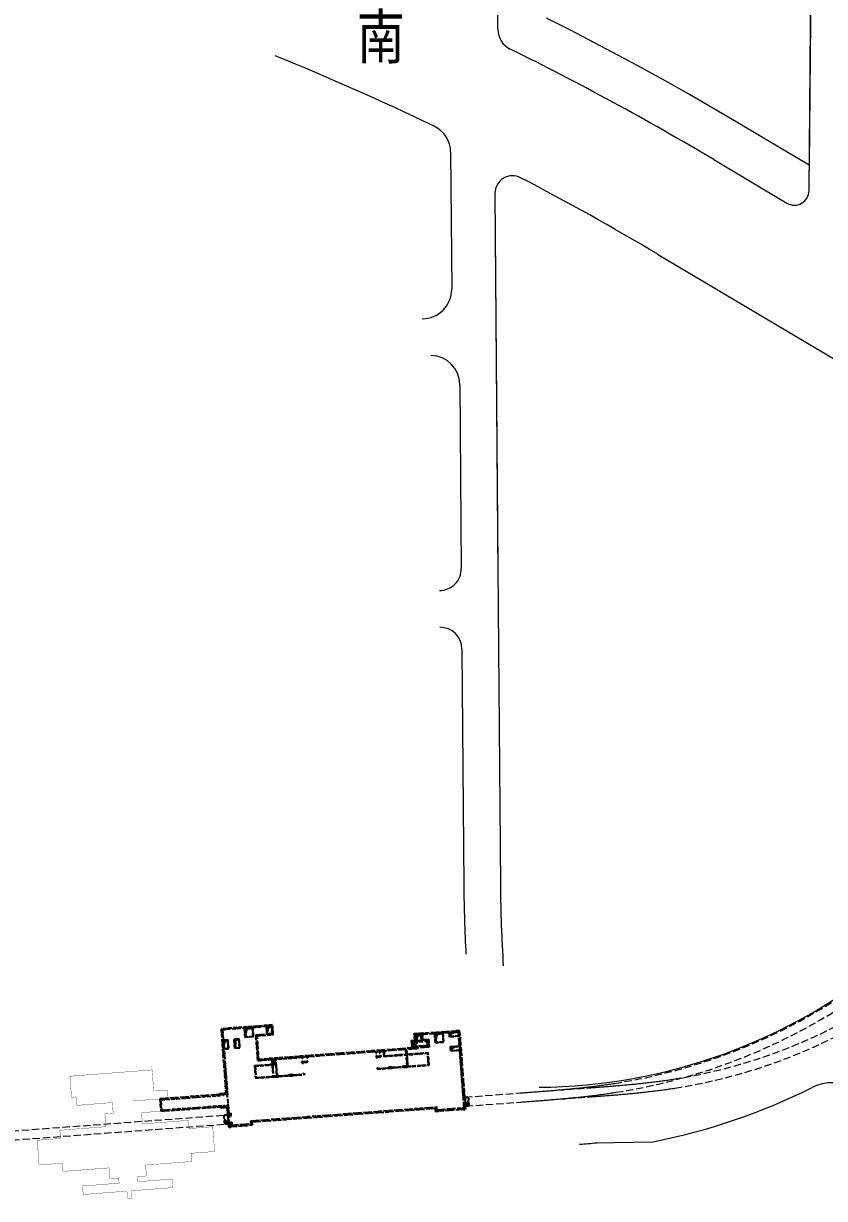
# Model space of a CAD drawing. Extents: x 0 to 531375, y 0 to 4335249.
# Drawn here: x 497224 to 497770, y 4325456 to 4326258 of the extents above; entities that cross this region are included whole.
import ezdxf

# ---------------------------------------------------------------- set-up
doc = ezdxf.new("R2010")
doc.units = 0
doc.linetypes.add('DASH', pattern=[0.35, 0.25, -0.1])
doc.layers.get('0').update_dxf_attribs({"lineweight": 15})
for name, color, linetype, lineweight in [('DL', 7, 'Continuous', 15), ('KUAISULUBX', 7, 'Continuous', 15), ('ZHUCIBX', 7, 'Continuous', 15), ('地铁', 4, 'Continuous', 15), ('路名', 7, 'Continuous', 15)]:
    doc.layers.add(name, color=color, linetype=linetype, lineweight=lineweight)
doc.styles.get("Standard").update_dxf_attribs({"font": '', "width": 0.7})
doc.styles.get('Standard').set_extended_font_data('仿宋_GB2312')

# ---------------------------------------------------------------- blocks, each defined once
blk = doc.blocks.new('总图提取 2015 11 6')
at = {"layer": '地铁', "linetype": 'DASH', "lineweight": -3, "ltscale": 10}
for p, q in [((106434.74, 293158.93), (106399.54, 293156.3)), ((106434, 293158.08), (106400.6, 293155.58)), ((106415.53, 293157), (106421.12, 293157.41)), ((106416.02, 293150.42), (106415.53, 293157)), ((106421.12, 293157.41), (106421.61, 293150.83)), ((106430.49, 293158.12), (106434.28, 293158.4)), ((106430.91, 293152.53), (106430.49, 293158.12)), ((106434.38, 293153.09), (106434, 293158.08)), ((106434.28, 293158.4), (106434.7, 293152.81)), ((106435.23, 293152.35), (106434.74, 293158.93)), ((106399.54, 293156.3), (106402.8, 293112.63)), ((106400.6, 293155.58), (106403.91, 293111.25)), ((106400.8, 293148.88), (106404.09, 293149.12)), ((106401.29, 293142.29), (106400.8, 293148.88)), ((106404.09, 293149.12), (106404.58, 293142.54)), ((106408.47, 293149.45), (106411.77, 293149.7)), ((106408.97, 293142.87), (106408.47, 293149.45)), ((106411.77, 293149.7), (106412.26, 293143.11)), ((106421.61, 293150.83), (106416.02, 293150.42)), ((106423.31, 293152.26), (106434.38, 293153.09)), ((106424.63, 293134.61), (106423.31, 293152.26)), ((106424.16, 293151.53), (106435.23, 293152.35)), ((106425.36, 293135.47), (106424.16, 293151.53)), ((106434.7, 293152.81), (106430.91, 293152.53)), ((106531.44, 293153.13), (106536.83, 293153.53)), ((106531.79, 293148.54), (106531.44, 293153.13)), ((106532.41, 293152.29), (106531.44, 293153.13)), ((106562.59, 293155.05), (106531.87, 293152.76)), ((106531.87, 293152.76), (106532.56, 293143.48)), ((106532.41, 293152.29), (106536, 293152.56)), ((106532.75, 293147.71), (106532.41, 293152.29)), ((106561.65, 293154.18), (106532.73, 293152.02)), ((106532.73, 293152.02), (106533.42, 293142.74)), ((106536, 293152.56), (106536.83, 293153.53)), ((106536, 293152.56), (106536.34, 293147.98)), ((106536.83, 293153.53), (106537.17, 293148.94)), ((106537.17, 293148.94), (106541.2, 293149.24)), ((106540.37, 293148.28), (106541.2, 293149.24)), ((106541.2, 293149.24), (106541.61, 293143.76)), ((106545.37, 293153.26), (106550.96, 293153.68)), ((106545.86, 293146.68), (106545.37, 293153.26)), ((106550.96, 293153.68), (106551.45, 293147.1)), ((106555.34, 293154.01), (106561.92, 293154.5)), ((106555.59, 293150.72), (106555.34, 293154.01)), ((106562.17, 293151.21), (106555.59, 293150.72)), ((106565, 293109.3), (106561.65, 293154.18)), ((106561.92, 293154.5), (106562.17, 293151.21)), ((106565.95, 293109.99), (106562.59, 293155.05)), ((106404.58, 293142.54), (106401.29, 293142.29)), ((106412.26, 293143.11), (106408.97, 293142.87)), ((106532.56, 293143.48), (106425.36, 293135.47)), ((106507.74, 293140.82), (106505.65, 293140.67)), ((106507.74, 293140.82), (106507.82, 293139.83)), ((106533.42, 293142.74), (106508.14, 293140.85)), ((106508.14, 293140.85), (106508.22, 293139.86)), ((106510.24, 293141.01), (106510.5, 293137.42)), ((106510.68, 293141.85), (106510.97, 293137.96)), ((106525.99, 293139.08), (106525.76, 293142.17)), ((106526.16, 293142.2), (106526.39, 293139.11)), ((106529.28, 293148.35), (106531.79, 293148.54)), ((106529.28, 293148.35), (106529.69, 293142.87)), ((106531.39, 293148.21), (106529.6, 293148.07)), ((106529.6, 293148.07), (106529.96, 293143.19)), ((106541.61, 293143.76), (106529.69, 293142.87)), ((106531.41, 293147.91), (106529.92, 293147.8)), ((106529.92, 293147.8), (106530.24, 293143.51)), ((106531.75, 293143.32), (106529.96, 293143.19)), ((106531.73, 293143.62), (106530.24, 293143.51)), ((106531.45, 293147.31), (106531.36, 293148.51)), ((106531.43, 293147.61), (106540.37, 293148.28)), ((106531.45, 293147.31), (106540.09, 293147.96)), ((106531.45, 293147.31), (106531.69, 293144.22)), ((106531.69, 293144.22), (106531.45, 293147.31)), ((106531.51, 293147.31), (106531.74, 293144.22)), ((106531.57, 293147.32), (106531.8, 293144.23)), ((106540.32, 293144.86), (106531.69, 293144.22)), ((106531.69, 293144.22), (106531.77, 293143.02)), ((106540.64, 293144.59), (106531.71, 293143.92)), ((106536.34, 293147.98), (106532.75, 293147.71)), ((106540.09, 293147.96), (106540.32, 293144.86)), ((106540.37, 293148.28), (106540.64, 293144.59)), ((106540.64, 293144.59), (106541.61, 293143.76)), ((106551.45, 293147.1), (106545.86, 293146.68)), ((106556.07, 293144.34), (106562.65, 293144.83)), ((106556.31, 293141.05), (106556.07, 293144.34)), ((106562.89, 293141.54), (106556.31, 293141.05)), ((106565.66, 293100.51), (106562.26, 293145.94)), ((106562.65, 293144.83), (106562.89, 293141.54)), ((106405.61, 293088.55), (106402.21, 293133.96)), ((106424.63, 293134.61), (106454.84, 293136.87)), ((106454.84, 293136.87), (106424.63, 293134.61)), ((106434.01, 293136.12), (106434.3, 293132.23)), ((106434.6, 293134.96), (106436.6, 293135.11)), ((106434.6, 293134.96), (106434.78, 293132.56)), ((106434.78, 293132.56), (106436.77, 293132.71)), ((106434.94, 293134.38), (106434.8, 293134.37)), ((106434.8, 293134.37), (106434.88, 293133.17)), ((106434.88, 293133.17), (106435.03, 293133.18)), ((106435.03, 293133.18), (106434.94, 293134.38)), ((106436.37, 293134.74), (106435.08, 293134.64)), ((106435.08, 293134.64), (106435.2, 293132.95)), ((106436.5, 293133.04), (106435.08, 293134.64)), ((106435.2, 293132.95), (106436.37, 293134.74)), ((106435.2, 293132.95), (106436.5, 293133.04)), ((106436.5, 293133.04), (106436.37, 293134.74)), ((106436.54, 293134.5), (106436.6, 293134.51)), ((106436.58, 293133.91), (106436.54, 293134.5)), ((106436.58, 293133.91), (106436.65, 293133.92)), ((106436.58, 293133.89), (106436.58, 293133.91)), ((106436.58, 293133.89), (106436.65, 293133.9)), ((106436.62, 293133.3), (106436.58, 293133.89)), ((106436.6, 293135.11), (106436.64, 293134.51)), ((106436.65, 293133.92), (106436.6, 293134.51)), ((106436.62, 293133.3), (106436.69, 293133.31)), ((106436.64, 293134.51), (106436.94, 293134.53)), ((106436.73, 293133.31), (106436.64, 293134.51)), ((106436.69, 293133.31), (106436.65, 293133.9)), ((106436.73, 293133.31), (106437.03, 293133.33)), ((106436.73, 293133.31), (106436.77, 293132.71)), ((106436.86, 293135.53), (106436.94, 293134.53)), ((106437.03, 293133.33), (106437.68, 293124.56)), ((106455.07, 293133.78), (106454.57, 293133.74)), ((106454.57, 293133.74), (106454.61, 293133.24)), ((106454.61, 293133.24), (106455.01, 293133.27)), ((106454.89, 293136.17), (106454.84, 293136.87)), ((106455.29, 293136.2), (106454.89, 293136.17)), ((106455.04, 293132.92), (106455.01, 293133.27)), ((106455.04, 293134.18), (106455.44, 293134.21)), ((106455.04, 293134.18), (106455.07, 293133.78)), ((106455.04, 293132.92), (106455.83, 293132.98)), ((106458.03, 293137.11), (106455.24, 293136.9)), ((106458.03, 293137.11), (106455.24, 293136.9)), ((106455.24, 293136.9), (106455.29, 293136.2)), ((106455.47, 293133.81), (106455.44, 293134.21)), ((106458.26, 293134.02), (106455.47, 293133.81)), ((106455.81, 293133.33), (106458.7, 293133.55)), ((106455.83, 293132.98), (106455.81, 293133.33)), ((106458.08, 293136.41), (106458.03, 293137.11)), ((106458.48, 293136.44), (106458.08, 293136.41)), ((106458.63, 293134.45), (106458.23, 293134.42)), ((106458.23, 293134.42), (106458.26, 293134.02)), ((106505.25, 293140.64), (106458.43, 293137.14)), ((106458.43, 293137.14), (106458.48, 293136.44)), ((106458.7, 293133.55), (106458.63, 293134.45)), ((106505.25, 293140.64), (106505.32, 293139.64)), ((106505.32, 293139.64), (106505.72, 293139.67)), ((106505.44, 293138.15), (106505.84, 293138.18)), ((106505.44, 293138.15), (106505.54, 293136.7)), ((106505.54, 293136.7), (106506.34, 293136.76)), ((106505.65, 293140.67), (106505.72, 293139.67)), ((106505.84, 293138.18), (106505.88, 293137.58)), ((106505.88, 293137.58), (106507.97, 293137.73)), ((106506.32, 293137.11), (106508.61, 293137.28)), ((106506.32, 293137.11), (106506.34, 293136.76)), ((106507.82, 293139.83), (106508.22, 293139.86)), ((106507.93, 293138.33), (106508.33, 293138.36)), ((106507.93, 293138.33), (106507.97, 293137.73)), ((106508.33, 293138.36), (106508.37, 293137.76)), ((106508.37, 293137.76), (106508.57, 293137.78)), ((106508.57, 293137.78), (106508.61, 293137.28)), ((106510.5, 293137.42), (106540.55, 293139.67)), ((106510.97, 293137.96), (106541.01, 293140.2)), ((106526.61, 293130.8), (106526.02, 293138.58)), ((106526.87, 293130.82), (106526.29, 293138.6)), ((106526.42, 293138.61), (106527.01, 293130.83)), ((106527.17, 293130.84), (106526.59, 293138.62)), ((106541.13, 293131.89), (106540.55, 293139.67)), ((106541.66, 293131.53), (106541.01, 293140.2)), ((106422.34, 293131.33), (106437.1, 293132.44)), ((106422.34, 293131.33), (106422.99, 293122.66)), ((106422.87, 293130.87), (106437.13, 293131.94)), ((106422.87, 293130.87), (106423.45, 293123.09)), ((106434.34, 293131.73), (106434.92, 293123.95)), ((106434.74, 293131.76), (106435.32, 293123.98)), ((106436.83, 293131.92), (106437.39, 293124.54)), ((106439.04, 293124.26), (106445.67, 293124.75)), ((106445.67, 293124.75), (106446.44, 293125.21)), ((106446.44, 293125.21), (106447.93, 293125.32)), ((106447.93, 293125.32), (106448.76, 293124.98)), ((106448.76, 293124.98), (106455.59, 293125.5)), ((106448.79, 293124.59), (106456.42, 293125.16)), ((106455.56, 293125.94), (106456.36, 293126)), ((106455.56, 293125.94), (106455.59, 293125.5)), ((106456.36, 293126), (106456.42, 293125.16)), ((106506.07, 293129.72), (106506.86, 293129.78)), ((106506.07, 293129.72), (106506.13, 293128.87)), ((106506.13, 293128.87), (106513.76, 293129.44)), ((106506.86, 293129.78), (106506.9, 293129.33)), ((106506.9, 293129.33), (106513.73, 293129.84)), ((106513.73, 293129.84), (106514.5, 293130.3)), ((106514.59, 293129.1), (106513.76, 293129.44)), ((106514.5, 293130.3), (106515.99, 293130.41)), ((106516.08, 293129.21), (106514.59, 293129.1)), ((106515.99, 293130.41), (106516.82, 293130.07)), ((106516.08, 293129.21), (106516.85, 293129.67)), ((106516.82, 293130.07), (106523.45, 293130.57)), ((106516.85, 293129.67), (106523.48, 293130.17)), ((106523.45, 293130.57), (106524.22, 293131.03)), ((106524.31, 293129.83), (106523.48, 293130.17)), ((106524.22, 293131.03), (106525.72, 293131.14)), ((106525.8, 293129.94), (106524.31, 293129.83)), ((106525.72, 293131.14), (106526.54, 293130.8)), ((106525.8, 293129.94), (106526.57, 293130.4)), ((106526.54, 293130.8), (106541.13, 293131.89)), ((106526.57, 293130.4), (106541.66, 293131.53)), ((106422.99, 293122.66), (106435.98, 293123.63)), ((106423.45, 293123.09), (106435.95, 293124.03)), ((106435.95, 293124.03), (106436.71, 293124.49)), ((106436.8, 293123.29), (106435.98, 293123.63)), ((106436.71, 293124.49), (106438.21, 293124.6)), ((106438.3, 293123.4), (106436.8, 293123.29)), ((106438.21, 293124.6), (106439.04, 293124.26)), ((106438.3, 293123.4), (106439.07, 293123.86)), ((106439.07, 293123.86), (106445.7, 293124.35)), ((106446.53, 293124.02), (106445.7, 293124.35)), ((106448.02, 293124.13), (106446.53, 293124.02)), ((106448.02, 293124.13), (106448.79, 293124.59)), ((106358.57, 293107.86), (106399.22, 293110.9)), ((106398.42, 293112.3), (106402.8, 293112.63)), ((106399.17, 293111.65), (106400.66, 293111.76)), ((106399.17, 293111.65), (106399.22, 293110.9)), ((106400.66, 293111.76), (106400.72, 293111.02)), ((106400.72, 293111.02), (106401.52, 293111.07)), ((106401.46, 293111.82), (106402.86, 293111.93)), ((106401.46, 293111.82), (106401.52, 293111.07)), ((106402.86, 293111.93), (106402.91, 293111.18)), ((106402.91, 293111.18), (106403.91, 293111.25)), ((106566.25, 293110.01), (106564.96, 293109.91)), ((106565, 293109.3), (106568.18, 293109.54)), ((106565.98, 293109.68), (106567.81, 293109.82)), ((106565.98, 293109.68), (106566, 293109.38)), ((106566, 293109.38), (106566.41, 293103.89)), ((106566.28, 293109.7), (106566.25, 293110.01)), ((106358.44, 293100.13), (106399.1, 293103.17)), ((106359.09, 293100.88), (106399.74, 293103.92)), ((106399.15, 293102.42), (106399.1, 293103.17)), ((106399.15, 293102.42), (106403.54, 293102.75)), ((106399.8, 293103.18), (106399.74, 293103.92)), ((106399.8, 293103.18), (106401.3, 293103.29)), ((106401.24, 293104.03), (106402.04, 293104.09)), ((106401.24, 293104.03), (106401.3, 293103.29)), ((106402.04, 293104.09), (106402.09, 293103.35)), ((106402.09, 293103.35), (106403.49, 293103.45)), ((106403.43, 293104.2), (106404.43, 293104.27)), ((106403.43, 293104.2), (106403.49, 293103.45)), ((106403.54, 293102.75), (106403.91, 293097.88)), ((106404.43, 293104.27), (106404.95, 293097.34)), ((106419.77, 293093.54), (106546.57, 293103.01)), ((106420.83, 293092.81), (106545.63, 293102.14)), ((106545.63, 293102.14), (106545.79, 293100.05)), ((106545.79, 293100.05), (106566.58, 293101.6)), ((106546.57, 293103.01), (106546.71, 293101.12)), ((106546.71, 293101.12), (106565.51, 293102.52)), ((106565.41, 293103.82), (106567.9, 293104.01)), ((106565.51, 293102.52), (106565.41, 293103.82)), ((106566.75, 293103.31), (106565.46, 293103.21)), ((106566.41, 293103.89), (106566.43, 293103.6)), ((106566.43, 293103.6), (106568.26, 293103.73)), ((106566.58, 293101.6), (106566.45, 293103.29)), ((106566.73, 293103.62), (106566.75, 293103.31)), ((106404.95, 293097.34), (106401.77, 293097.11)), ((106403.93, 293097.57), (106402.1, 293097.43)), ((106403.61, 293097.85), (106404.9, 293097.95)), ((106403.63, 293097.54), (106403.61, 293097.85)), ((106403.93, 293097.57), (106403.95, 293097.27)), ((106403.95, 293097.27), (106404.36, 293091.78)), ((106404.86, 293098.59), (106406.35, 293098.7)), ((106404.89, 293098.09), (106404.86, 293098.59)), ((106404.89, 293098.09), (106405.89, 293098.16)), ((106405.99, 293096.77), (106405.89, 293098.16)), ((106405.99, 293096.77), (106406.49, 293096.81)), ((106406.31, 293092.58), (106406.81, 293092.62)), ((106406.49, 293096.81), (106406.35, 293098.7)), ((106406.81, 293092.62), (106406.95, 293090.67)), ((106419.91, 293091.64), (106419.77, 293093.54)), ((106420.99, 293090.72), (106420.83, 293092.81)), ((106404.38, 293091.48), (106402.55, 293091.35)), ((106405.36, 293091.86), (106402.87, 293091.67)), ((106404.08, 293091.46), (106404.11, 293091.15)), ((106404.11, 293091.15), (106405.4, 293091.25)), ((106404.36, 293091.78), (106404.38, 293091.48)), ((106404.41, 293091.18), (106404.53, 293089.49)), ((106404.53, 293089.49), (106420.99, 293090.72)), ((106405.36, 293091.86), (106405.46, 293090.56)), ((106405.46, 293090.56), (106419.91, 293091.64)), ((106406.31, 293092.58), (106406.45, 293090.64))]:
    blk.add_line(p, q, dxfattribs=at)
for points in [[(106415.85, 293156.72), (106420.84, 293157.09), (106421.29, 293151.11), (106416.3, 293150.74)], [(106430.81, 293157.84), (106434, 293158.08), (106434.38, 293153.09), (106431.18, 293152.85)], [(106401.12, 293148.6), (106403.81, 293148.8), (106404.26, 293142.82), (106401.56, 293142.62)], [(106408.8, 293149.17), (106411.49, 293149.37), (106411.94, 293143.39), (106409.24, 293143.19)], [(106532.73, 293152.02), (106535.72, 293152.24), (106536.02, 293148.25), (106533.03, 293148.03)], [(106545.69, 293152.99), (106550.68, 293153.36), (106551.13, 293147.38), (106546.14, 293147)], [(106555.87, 293151.04), (106555.66, 293153.73), (106561.65, 293154.18), (106561.85, 293151.49)], [(106556.59, 293141.37), (106556.39, 293144.06), (106562.37, 293144.51), (106562.57, 293141.81)]]:
    blk.add_lwpolyline(points, close=True, dxfattribs=at)
for points in [[(106420.84, 293157.09), (106416.82, 293155.54), (106416.3, 293150.74)], [(106434, 293158.08), (106431.51, 293156.71), (106431.18, 293152.85)], [(106403.81, 293148.8), (106401.84, 293147.61), (106401.56, 293142.62)], [(106411.49, 293149.37), (106409.52, 293148.18), (106409.24, 293143.19)], [(106535.72, 293152.24), (106533.41, 293151.11), (106533.03, 293148.03)], [(106550.68, 293153.36), (106546.64, 293151.79), (106546.14, 293147)], [(106561.65, 293154.18), (106556.52, 293152.86), (106555.87, 293151.04)], [(106562.37, 293144.51), (106557.26, 293143.09), (106556.59, 293141.37)], [(106398.42, 293112.3), (106398.47, 293111.55), (106357.81, 293108.51), (106358.44, 293100.13)], [(106359.09, 293100.88), (106358.57, 293107.86)]]:
    blk.add_lwpolyline(points, dxfattribs=at)
at = {"layer": '地铁', "lineweight": -3, "const_width": 0.2}
blk.add_lwpolyline([(106360.29, 293100.27), (106345.28, 293099.12), (106345.87, 293091.46), (106377.28, 293093.87), (106377.31, 293093.88), (106377.74, 293088.28), (106393.86, 293089.52), (106395.16, 293072.63), (106379.04, 293071.39), (106379.47, 293065.8), (106348.03, 293063.38), (106348.6, 293055.98), (106342.57, 293055.52), (106342.84, 293052.03), (106366.22, 293053.83), (106366.67, 293048.02), (106343.28, 293046.21), (106338.4, 293045.84), (106338.78, 293040.91), (106335.69, 293040.68), (106335.33, 293045.33), (106335.31, 293045.6), (106305.44, 293043.28), (106305, 293049.09), (106329.92, 293051.03), (106329.97, 293051.04), (106329.71, 293054.53), (106323.67, 293054.06), (106323.1, 293061.46), (106291.66, 293059.04), (106291.23, 293064.63), (106275.31, 293063.41), (106274.01, 293080.3), (106289.93, 293081.52), (106289.5, 293087.11), (106320.94, 293089.54), (106320.26, 293098.43), (106325.92, 293098.87), (106325.37, 293106), (106313.11, 293105.05), (106301.16, 293104.13), (106300.73, 293109.8), (106300.72, 293109.87), (106297.48, 293109.62), (106296.38, 293123.97), (106352.51, 293128.3), (106353.62, 293113.87), (106362.74, 293114.57), (106363.18, 293108.91), (106339.03, 293107.05)], dxfattribs=at)
at = {"layer": '地铁', "linetype": 'DASH', "lineweight": -3, "ltscale": 10}
for centre, start, end in [((106566.9, 293108.22), 308.08595, 60.46256), ((106569.17, 293105.33), 128.08595, 240.46256), ((106567.13, 293105.18), 308.08595, 60.46256), ((106403.23, 293095.99), 128.08595, 240.46256), ((106403.46, 293092.94), 128.08595, 240.46256), ((106401.42, 293092.79), 308.08595, 60.46256)]:
    blk.add_arc(centre, 1.84, start, end, dxfattribs=at)
blk = doc.blocks.new('A$C1FB5052D')
blk.add_blockref('总图提取 2015 11 6', (-107044.53, -294821.73))
blk = doc.blocks.new('天津2000地铁')
at = {"layer": '地铁', "linetype": 'DASH', "ltscale": 20}
for p, q in [((-609.78, -1662.79), (-644.99, -1665.42)), ((-644.99, -1665.42), (-641.72, -1709.1)), ((-610.52, -1663.65), (-643.93, -1666.15)), ((-643.93, -1666.15), (-640.62, -1710.47)), ((-628.99, -1664.73), (-623.41, -1664.31)), ((-628.5, -1671.31), (-628.99, -1664.73)), ((-623.41, -1664.31), (-622.92, -1670.89)), ((-614.04, -1663.61), (-610.25, -1663.33)), ((-613.62, -1669.2), (-614.04, -1663.61)), ((-610.15, -1668.64), (-610.52, -1663.65)), ((-610.25, -1663.33), (-609.83, -1668.91)), ((-609.29, -1669.37), (-609.78, -1662.79)), ((-481.94, -1666.68), (-512.65, -1668.97)), ((-478.57, -1711.74), (-481.94, -1666.68)), ((-643.73, -1672.85), (-640.44, -1672.6)), ((-643.24, -1679.43), (-643.73, -1672.85)), ((-640.44, -1672.6), (-639.95, -1679.19)), ((-636.05, -1672.28), (-632.76, -1672.03)), ((-635.56, -1678.86), (-636.05, -1672.28)), ((-632.76, -1672.03), (-632.27, -1678.61)), ((-622.92, -1670.89), (-628.5, -1671.31)), ((-621.22, -1669.46), (-610.15, -1668.64)), ((-619.9, -1687.11), (-621.22, -1669.46)), ((-620.36, -1670.2), (-609.29, -1669.37)), ((-619.16, -1686.26), (-620.36, -1670.2)), ((-609.83, -1668.91), (-613.62, -1669.2)), ((-515.25, -1673.38), (-512.74, -1673.19)), ((-515.25, -1673.38), (-514.84, -1678.86)), ((-513.14, -1673.52), (-514.93, -1673.65)), ((-514.93, -1673.65), (-514.56, -1678.54)), ((-513.12, -1673.82), (-514.61, -1673.93)), ((-514.61, -1673.93), (-514.29, -1678.22)), ((-513.07, -1674.42), (-513.16, -1673.22)), ((-513.09, -1674.12), (-504.16, -1673.45)), ((-513.08, -1668.6), (-507.7, -1668.2)), ((-512.74, -1673.19), (-513.08, -1668.6)), ((-512.12, -1669.43), (-513.08, -1668.6)), ((-513.07, -1674.42), (-504.43, -1673.77)), ((-513.07, -1674.42), (-512.84, -1677.51)), ((-512.84, -1677.51), (-513.07, -1674.42)), ((-513.01, -1674.41), (-512.78, -1677.5)), ((-512.95, -1674.41), (-512.72, -1677.5)), ((-512.65, -1668.97), (-511.96, -1678.24)), ((-512.12, -1669.43), (-508.53, -1669.16)), ((-511.78, -1674.02), (-512.12, -1669.43)), ((-482.88, -1667.55), (-511.8, -1669.71)), ((-511.8, -1669.71), (-511.1, -1678.98)), ((-508.19, -1673.75), (-511.78, -1674.02)), ((-508.53, -1669.16), (-507.7, -1668.2)), ((-508.53, -1669.16), (-508.19, -1673.75)), ((-507.7, -1668.2), (-507.36, -1672.79)), ((-507.36, -1672.79), (-503.33, -1672.49)), ((-504.43, -1673.77), (-504.2, -1676.86)), ((-504.16, -1673.45), (-503.33, -1672.49)), ((-504.16, -1673.45), (-503.88, -1677.14)), ((-503.33, -1672.49), (-502.92, -1677.97)), ((-499.15, -1668.46), (-493.57, -1668.05)), ((-498.66, -1675.04), (-499.15, -1668.46)), ((-493.08, -1674.63), (-498.66, -1675.04)), ((-493.57, -1668.05), (-493.08, -1674.63)), ((-489.18, -1667.72), (-482.6, -1667.23)), ((-488.94, -1671.01), (-489.18, -1667.72)), ((-482.35, -1670.52), (-488.94, -1671.01)), ((-479.52, -1712.42), (-482.88, -1667.55)), ((-482.6, -1667.23), (-482.35, -1670.52)), ((-639.95, -1679.19), (-643.24, -1679.43)), ((-632.27, -1678.61), (-635.56, -1678.86)), ((-511.96, -1678.24), (-619.16, -1686.26)), ((-539.28, -1681.09), (-586.09, -1684.59)), ((-539.28, -1681.09), (-539.2, -1682.09)), ((-539.2, -1682.09), (-538.8, -1682.06)), ((-536.78, -1680.9), (-538.88, -1681.06)), ((-538.88, -1681.06), (-538.8, -1682.06)), ((-536.78, -1680.9), (-536.71, -1681.9)), ((-536.71, -1681.9), (-536.31, -1681.87)), ((-511.1, -1678.98), (-536.38, -1680.87)), ((-536.38, -1680.87), (-536.31, -1681.87)), ((-534.29, -1680.72), (-534.02, -1684.31)), ((-534.02, -1684.31), (-503.98, -1682.06)), ((-533.85, -1679.88), (-533.56, -1683.77)), ((-533.56, -1683.77), (-503.52, -1681.52)), ((-518.54, -1682.65), (-518.77, -1679.56)), ((-517.92, -1690.92), (-518.5, -1683.15)), ((-518.37, -1679.53), (-518.14, -1682.62)), ((-517.66, -1690.9), (-518.24, -1683.13)), ((-518.1, -1683.12), (-517.52, -1690.89)), ((-517.36, -1690.88), (-517.94, -1683.1)), ((-502.92, -1677.97), (-514.84, -1678.86)), ((-512.77, -1678.41), (-514.56, -1678.54)), ((-512.8, -1678.11), (-514.29, -1678.22)), ((-504.2, -1676.86), (-512.84, -1677.51)), ((-512.84, -1677.51), (-512.75, -1678.71)), ((-503.88, -1677.14), (-512.82, -1677.81)), ((-503.4, -1689.84), (-503.98, -1682.06)), ((-503.88, -1677.14), (-502.92, -1677.97)), ((-502.87, -1690.2), (-503.52, -1681.52)), ((-488.46, -1677.39), (-481.88, -1676.9)), ((-488.21, -1680.68), (-488.46, -1677.39)), ((-481.63, -1680.19), (-488.21, -1680.68)), ((-478.87, -1721.21), (-482.26, -1675.78)), ((-481.88, -1676.9), (-481.63, -1680.19)), ((-638.92, -1733.18), (-642.31, -1687.77)), ((-622.19, -1690.39), (-607.43, -1689.29)), ((-622.19, -1690.39), (-621.54, -1699.07)), ((-621.65, -1690.86), (-607.39, -1689.79)), ((-621.65, -1690.86), (-621.07, -1698.63)), ((-619.9, -1687.11), (-589.68, -1684.86)), ((-589.68, -1684.86), (-619.9, -1687.11)), ((-610.51, -1685.61), (-610.22, -1689.5)), ((-610.18, -1690), (-609.6, -1697.78)), ((-609.92, -1686.77), (-607.93, -1686.62)), ((-609.92, -1686.77), (-609.75, -1689.16)), ((-609.79, -1689.97), (-609.2, -1697.75)), ((-609.75, -1689.16), (-607.75, -1689.01)), ((-609.58, -1687.35), (-609.73, -1687.36)), ((-609.73, -1687.36), (-609.64, -1688.55)), ((-609.64, -1688.55), (-609.49, -1688.54)), ((-609.49, -1688.54), (-609.58, -1687.35)), ((-608.15, -1686.99), (-609.45, -1687.09)), ((-609.45, -1687.09), (-609.32, -1688.78)), ((-608.03, -1688.68), (-609.45, -1687.09)), ((-609.32, -1688.78), (-608.15, -1686.99)), ((-609.32, -1688.78), (-608.03, -1688.68)), ((-608.03, -1688.68), (-608.15, -1686.99)), ((-607.99, -1687.23), (-607.92, -1687.22)), ((-607.95, -1687.82), (-607.99, -1687.23)), ((-607.95, -1687.82), (-607.88, -1687.81)), ((-607.94, -1687.84), (-607.95, -1687.82)), ((-607.94, -1687.84), (-607.88, -1687.83)), ((-607.9, -1688.42), (-607.94, -1687.84)), ((-607.93, -1686.62), (-607.89, -1687.22)), ((-607.88, -1687.81), (-607.92, -1687.22)), ((-607.9, -1688.42), (-607.83, -1688.42)), ((-607.89, -1687.22), (-607.59, -1687.2)), ((-607.8, -1688.42), (-607.89, -1687.22)), ((-607.83, -1688.42), (-607.88, -1687.83)), ((-607.8, -1688.42), (-607.5, -1688.39)), ((-607.8, -1688.42), (-607.75, -1689.01)), ((-607.69, -1689.81), (-607.14, -1697.19)), ((-607.66, -1686.2), (-607.59, -1687.2)), ((-607.5, -1688.39), (-606.84, -1697.17)), ((-589.45, -1687.95), (-589.95, -1687.98)), ((-589.95, -1687.98), (-589.91, -1688.48)), ((-589.91, -1688.48), (-589.52, -1688.45)), ((-589.63, -1685.55), (-589.68, -1684.86)), ((-589.23, -1685.52), (-589.63, -1685.55)), ((-589.49, -1688.8), (-589.52, -1688.45)), ((-589.49, -1688.8), (-588.69, -1688.74)), ((-589.48, -1687.55), (-589.08, -1687.52)), ((-589.48, -1687.55), (-589.45, -1687.95)), ((-586.49, -1684.62), (-589.29, -1684.83)), ((-586.49, -1684.62), (-589.29, -1684.83)), ((-589.29, -1684.83), (-589.23, -1685.52)), ((-589.05, -1687.92), (-589.08, -1687.52)), ((-586.26, -1687.71), (-589.05, -1687.92)), ((-588.72, -1688.39), (-585.83, -1688.18)), ((-588.69, -1688.74), (-588.72, -1688.39)), ((-586.44, -1685.32), (-586.49, -1684.62)), ((-586.04, -1685.29), (-586.44, -1685.32)), ((-585.89, -1687.28), (-586.29, -1687.31)), ((-586.29, -1687.31), (-586.26, -1687.71)), ((-586.09, -1684.59), (-586.04, -1685.29)), ((-585.83, -1688.18), (-585.89, -1687.28)), ((-539.09, -1683.58), (-538.69, -1683.55)), ((-539.09, -1683.58), (-538.98, -1685.03)), ((-538.98, -1685.03), (-538.18, -1684.97)), ((-538.69, -1683.55), (-538.65, -1684.15)), ((-538.65, -1684.15), (-536.55, -1683.99)), ((-538.21, -1684.62), (-535.92, -1684.45)), ((-538.21, -1684.62), (-538.18, -1684.97)), ((-536.6, -1683.4), (-536.2, -1683.37)), ((-536.6, -1683.4), (-536.55, -1683.99)), ((-536.2, -1683.37), (-536.15, -1683.96)), ((-536.15, -1683.96), (-535.95, -1683.95)), ((-535.95, -1683.95), (-535.92, -1684.45)), ((-527.71, -1691.66), (-521.07, -1691.16)), ((-521.07, -1691.16), (-520.31, -1690.7)), ((-520.31, -1690.7), (-518.81, -1690.59)), ((-518.81, -1690.59), (-517.98, -1690.93)), ((-517.98, -1690.93), (-503.4, -1689.84)), ((-517.95, -1691.33), (-502.87, -1690.2)), ((-621.54, -1699.07), (-608.55, -1698.1)), ((-621.07, -1698.63), (-608.58, -1697.7)), ((-608.58, -1697.7), (-607.81, -1697.24)), ((-607.72, -1698.44), (-608.55, -1698.1)), ((-607.81, -1697.24), (-606.32, -1697.13)), ((-606.23, -1698.33), (-607.72, -1698.44)), ((-606.32, -1697.13), (-605.49, -1697.47)), ((-606.23, -1698.33), (-605.46, -1697.87)), ((-605.49, -1697.47), (-598.86, -1696.97)), ((-605.46, -1697.87), (-598.83, -1697.37)), ((-598.86, -1696.97), (-598.09, -1696.51)), ((-598, -1697.71), (-598.83, -1697.37)), ((-598.09, -1696.51), (-596.59, -1696.4)), ((-596.5, -1697.6), (-598, -1697.71)), ((-596.59, -1696.4), (-595.77, -1696.74)), ((-596.5, -1697.6), (-595.74, -1697.14)), ((-595.77, -1696.74), (-588.93, -1696.23)), ((-595.74, -1697.14), (-588.11, -1696.57)), ((-588.97, -1695.78), (-588.17, -1695.72)), ((-588.97, -1695.78), (-588.93, -1696.23)), ((-588.17, -1695.72), (-588.11, -1696.57)), ((-538.46, -1692.01), (-537.66, -1691.95)), ((-538.46, -1692.01), (-538.4, -1692.86)), ((-538.4, -1692.86), (-530.77, -1692.29)), ((-537.66, -1691.95), (-537.63, -1692.4)), ((-537.63, -1692.4), (-530.8, -1691.89)), ((-530.8, -1691.89), (-530.03, -1691.43)), ((-529.94, -1692.62), (-530.77, -1692.29)), ((-530.03, -1691.43), (-528.53, -1691.32)), ((-528.44, -1692.51), (-529.94, -1692.62)), ((-528.53, -1691.32), (-527.71, -1691.66)), ((-528.44, -1692.51), (-527.68, -1692.05)), ((-527.68, -1692.05), (-521.04, -1691.56)), ((-520.22, -1691.9), (-521.04, -1691.56)), ((-518.72, -1691.79), (-520.22, -1691.9)), ((-518.72, -1691.79), (-517.95, -1691.33)), ((-478.55, -1712), (-395.49, -1705.79)), ((-416.87, -1707.3), (-415.88, -1707.21)), ((-415.88, -1707.21), (-414.88, -1707.13)), ((-414.88, -1707.13), (-413.89, -1707.04)), ((-413.89, -1707.04), (-412.9, -1706.95)), ((-412.9, -1706.95), (-411.91, -1706.86)), ((-411.91, -1706.86), (-410.91, -1706.77)), ((-410.91, -1706.77), (-409.92, -1706.68)), ((-409.92, -1706.68), (-408.93, -1706.59)), ((-408.93, -1706.59), (-407.94, -1706.49)), ((-407.94, -1706.49), (-406.95, -1706.4)), ((-406.95, -1706.4), (-405.96, -1706.3)), ((-405.96, -1706.3), (-404.96, -1706.2)), ((-404.96, -1706.2), (-403.97, -1706.1)), ((-403.97, -1706.1), (-402.98, -1706)), ((-402.98, -1706), (-401.99, -1705.9)), ((-401.99, -1705.9), (-401, -1705.79)), ((-401, -1705.79), (-400.01, -1705.69)), ((-400.01, -1705.69), (-399.02, -1705.58)), ((-399.02, -1705.58), (-398.04, -1705.47)), ((-398.04, -1705.47), (-397.05, -1705.36)), ((-397.05, -1705.36), (-396.06, -1705.25)), ((-396.06, -1705.25), (-395.07, -1705.14)), ((-395.49, -1705.79), (-394.49, -1705.72)), ((-395.07, -1705.14), (-394.08, -1705.02)), ((-394.49, -1705.72), (-393.49, -1705.64)), ((-394.08, -1705.02), (-393.1, -1704.9)), ((-393.49, -1705.64), (-392.49, -1705.57)), ((-393.1, -1704.9), (-392.11, -1704.79)), ((-392.49, -1705.57), (-391.5, -1705.49)), ((-392.11, -1704.79), (-391.12, -1704.66)), ((-391.5, -1705.49), (-390.5, -1705.42)), ((-391.12, -1704.66), (-390.14, -1704.54)), ((-390.5, -1705.42), (-389.5, -1705.34)), ((-390.14, -1704.54), (-389.15, -1704.42)), ((-389.5, -1705.34), (-388.51, -1705.27)), ((-389.15, -1704.42), (-388.16, -1704.29)), ((-388.51, -1705.27), (-387.51, -1705.19)), ((-388.16, -1704.29), (-387.18, -1704.16)), ((-387.51, -1705.19), (-386.52, -1705.11)), ((-387.18, -1704.16), (-386.19, -1704.03)), ((-386.52, -1705.11), (-385.52, -1705.04)), ((-386.19, -1704.03), (-385.21, -1703.9)), ((-385.52, -1705.04), (-384.52, -1704.96)), ((-385.21, -1703.9), (-384.22, -1703.76)), ((-384.52, -1704.96), (-383.53, -1704.88)), ((-384.22, -1703.76), (-383.24, -1703.63)), ((-383.53, -1704.88), (-382.53, -1704.81)), ((-383.24, -1703.63), (-382.26, -1703.49)), ((-382.53, -1704.81), (-381.54, -1704.73)), ((-382.26, -1703.49), (-381.27, -1703.35)), ((-381.54, -1704.73), (-380.54, -1704.65)), ((-381.27, -1703.35), (-380.29, -1703.2)), ((-380.54, -1704.65), (-379.55, -1704.57)), ((-380.29, -1703.2), (-379.31, -1703.06)), ((-379.55, -1704.57), (-378.55, -1704.49)), ((-379.31, -1703.06), (-378.33, -1702.91)), ((-378.55, -1704.49), (-377.56, -1704.41)), ((-378.33, -1702.91), (-377.35, -1702.76)), ((-377.56, -1704.41), (-376.57, -1704.32)), ((-377.35, -1702.76), (-376.37, -1702.61)), ((-376.57, -1704.32), (-375.57, -1704.24)), ((-375.57, -1704.24), (-374.58, -1704.16)), ((-374.58, -1704.16), (-373.59, -1704.07)), ((-373.59, -1704.07), (-372.59, -1703.99)), ((-372.59, -1703.99), (-371.6, -1703.9)), ((-371.6, -1703.9), (-370.61, -1703.81)), ((-370.61, -1703.81), (-369.62, -1703.73)), ((-369.62, -1703.73), (-368.62, -1703.64)), ((-368.62, -1703.64), (-367.63, -1703.54)), ((-367.63, -1703.54), (-366.64, -1703.45)), ((-366.64, -1703.45), (-365.65, -1703.36)), ((-365.65, -1703.36), (-364.66, -1703.26)), ((-364.66, -1703.26), (-363.67, -1703.17)), ((-363.67, -1703.17), (-362.68, -1703.07)), ((-362.68, -1703.07), (-361.68, -1702.97)), ((-361.68, -1702.97), (-360.69, -1702.87)), ((-360.69, -1702.87), (-359.71, -1702.77)), ((-359.71, -1702.77), (-358.72, -1702.66)), ((-358.72, -1702.66), (-357.73, -1702.56)), ((-357.73, -1702.56), (-356.74, -1702.45)), ((-356.74, -1702.45), (-355.75, -1702.34)), ((-355.75, -1702.34), (-354.76, -1702.23)), ((-354.76, -1702.23), (-353.77, -1702.12)), ((-353.77, -1702.12), (-352.79, -1702)), ((-352.79, -1702), (-351.8, -1701.89)), ((-351.8, -1701.89), (-350.81, -1701.77)), ((-350.81, -1701.77), (-349.83, -1701.65)), ((-349.83, -1701.65), (-348.84, -1701.53)), ((-348.84, -1701.53), (-347.85, -1701.4)), ((-347.85, -1701.4), (-346.87, -1701.28)), ((-346.87, -1701.28), (-345.88, -1701.15)), ((-345.88, -1701.15), (-344.9, -1701.02)), ((-345.07, -1707.29), (-344.08, -1707.16)), ((-344.9, -1701.02), (-343.92, -1700.88)), ((-344.08, -1707.16), (-343.08, -1707.03)), ((-343.92, -1700.88), (-342.93, -1700.75)), ((-343.08, -1707.03), (-342.08, -1706.89)), ((-342.93, -1700.75), (-341.95, -1700.61)), ((-342.08, -1706.89), (-341.08, -1706.75)), ((-341.95, -1700.61), (-340.97, -1700.47)), ((-341.08, -1706.75), (-340.09, -1706.61)), ((-340.97, -1700.47), (-339.99, -1700.33)), ((-340.09, -1706.61), (-339.09, -1706.46)), ((-339.99, -1700.33), (-339, -1700.18)), ((-339.09, -1706.46), (-338.09, -1706.32)), ((-339, -1700.18), (-338.02, -1700.04)), ((-338.09, -1706.32), (-337.09, -1706.17)), ((-338.02, -1700.04), (-337.04, -1699.89)), ((-337.09, -1706.17), (-336.1, -1706.01)), ((-337.04, -1699.89), (-336.06, -1699.73)), ((-336.1, -1706.01), (-335.1, -1705.86)), ((-685.96, -1713.86), (-645.3, -1710.82)), ((-646.11, -1709.43), (-641.72, -1709.1)), ((-645.36, -1710.08), (-643.86, -1709.96)), ((-645.36, -1710.08), (-645.3, -1710.82)), ((-643.86, -1709.96), (-643.81, -1710.71)), ((-643.81, -1710.71), (-643.01, -1710.65)), ((-643.07, -1709.9), (-641.67, -1709.8)), ((-643.07, -1709.9), (-643.01, -1710.65)), ((-641.67, -1709.8), (-641.61, -1710.55)), ((-641.61, -1710.55), (-640.62, -1710.47)), ((-478.27, -1711.72), (-479.57, -1711.81)), ((-479.52, -1712.42), (-476.35, -1712.19)), ((-478.55, -1712), (-440.76, -1709.17)), ((-478.55, -1712.05), (-476.72, -1711.91)), ((-478.55, -1712.05), (-478.53, -1712.35)), ((-478.53, -1712.35), (-478.12, -1717.83)), ((-478.25, -1712.03), (-478.27, -1711.72)), ((-478.09, -1718.18), (-395.02, -1711.97)), ((-440.76, -1709.17), (-439.77, -1709.1)), ((-440.3, -1715.36), (-439.3, -1715.28)), ((-439.77, -1709.1), (-438.77, -1709.03)), ((-439.3, -1715.28), (-438.31, -1715.21)), ((-438.77, -1709.03), (-437.77, -1708.95)), ((-438.31, -1715.21), (-437.31, -1715.13)), ((-437.77, -1708.95), (-436.77, -1708.88)), ((-437.31, -1715.13), (-436.31, -1715.06)), ((-436.77, -1708.88), (-435.78, -1708.8)), ((-436.31, -1715.06), (-435.31, -1714.98)), ((-435.78, -1708.8), (-434.78, -1708.73)), ((-435.31, -1714.98), (-434.32, -1714.91)), ((-434.78, -1708.73), (-433.79, -1708.65)), ((-434.32, -1714.91), (-433.32, -1714.83)), ((-433.79, -1708.65), (-432.79, -1708.58)), ((-433.32, -1714.83), (-432.32, -1714.76)), ((-432.79, -1708.58), (-431.79, -1708.5)), ((-432.32, -1714.76), (-431.32, -1714.68)), ((-431.79, -1708.5), (-430.8, -1708.42)), ((-431.32, -1714.68), (-430.32, -1714.61)), ((-430.8, -1708.42), (-429.8, -1708.35)), ((-430.32, -1714.61), (-429.33, -1714.53)), ((-429.8, -1708.35), (-428.8, -1708.27)), ((-429.33, -1714.53), (-428.33, -1714.45)), ((-428.8, -1708.27), (-427.81, -1708.19)), ((-428.33, -1714.45), (-427.33, -1714.37)), ((-427.81, -1708.19), (-426.81, -1708.11)), ((-427.33, -1714.37), (-426.33, -1714.3)), ((-426.81, -1708.11), (-425.82, -1708.04)), ((-426.33, -1714.3), (-425.33, -1714.22)), ((-425.82, -1708.04), (-424.82, -1707.96)), ((-425.33, -1714.22), (-424.33, -1714.14)), ((-424.82, -1707.96), (-423.83, -1707.88)), ((-424.33, -1714.14), (-423.33, -1714.06)), ((-423.83, -1707.88), (-422.83, -1707.8)), ((-423.33, -1714.06), (-422.34, -1713.98)), ((-422.83, -1707.8), (-421.84, -1707.72)), ((-422.34, -1713.98), (-421.34, -1713.9)), ((-421.84, -1707.72), (-420.85, -1707.63)), ((-421.34, -1713.9), (-420.34, -1713.81)), ((-420.85, -1707.63), (-419.85, -1707.55)), ((-420.34, -1713.81), (-419.34, -1713.73)), ((-419.85, -1707.55), (-418.86, -1707.47)), ((-419.34, -1713.73), (-418.34, -1713.65)), ((-418.86, -1707.47), (-417.86, -1707.38)), ((-418.34, -1713.65), (-417.34, -1713.56)), ((-417.86, -1707.38), (-416.87, -1707.3)), ((-417.34, -1713.56), (-416.34, -1713.48)), ((-416.34, -1713.48), (-415.34, -1713.39)), ((-415.34, -1713.39), (-414.34, -1713.3)), ((-414.34, -1713.3), (-413.34, -1713.22)), ((-413.34, -1713.22), (-412.34, -1713.13)), ((-412.34, -1713.13), (-411.34, -1713.04)), ((-411.34, -1713.04), (-410.34, -1712.94)), ((-410.34, -1712.94), (-409.35, -1712.85)), ((-409.35, -1712.85), (-408.35, -1712.76)), ((-408.35, -1712.76), (-407.35, -1712.66)), ((-407.35, -1712.66), (-406.35, -1712.57)), ((-406.35, -1712.57), (-405.35, -1712.47)), ((-405.35, -1712.47), (-404.35, -1712.37)), ((-404.35, -1712.37), (-403.35, -1712.27)), ((-403.35, -1712.27), (-402.35, -1712.17)), ((-402.35, -1712.17), (-401.35, -1712.06)), ((-401.35, -1712.06), (-400.35, -1711.96)), ((-400.35, -1711.96), (-399.35, -1711.85)), ((-399.35, -1711.85), (-398.35, -1711.74)), ((-398.35, -1711.74), (-397.35, -1711.63)), ((-397.35, -1711.63), (-396.36, -1711.52)), ((-396.36, -1711.52), (-395.36, -1711.41)), ((-395.36, -1711.41), (-394.36, -1711.3)), ((-395.02, -1711.97), (-394.03, -1711.9)), ((-394.36, -1711.3), (-393.36, -1711.18)), ((-394.03, -1711.9), (-393.03, -1711.82)), ((-393.36, -1711.18), (-392.36, -1711.06)), ((-393.03, -1711.82), (-392.03, -1711.75)), ((-392.36, -1711.06), (-391.36, -1710.94)), ((-392.03, -1711.75), (-391.03, -1711.67)), ((-391.36, -1710.94), (-390.36, -1710.82)), ((-391.03, -1711.67), (-390.04, -1711.6)), ((-390.36, -1710.82), (-389.36, -1710.69)), ((-390.04, -1711.6), (-389.04, -1711.52)), ((-389.36, -1710.69), (-388.37, -1710.57)), ((-389.04, -1711.52), (-388.04, -1711.45)), ((-388.37, -1710.57), (-387.37, -1710.44)), ((-388.04, -1711.45), (-387.04, -1711.37)), ((-387.37, -1710.44), (-386.37, -1710.31)), ((-387.04, -1711.37), (-386.04, -1711.3)), ((-386.37, -1710.31), (-385.37, -1710.18)), ((-386.04, -1711.3), (-385.05, -1711.22)), ((-385.37, -1710.18), (-384.37, -1710.04)), ((-385.05, -1711.22), (-384.05, -1711.14)), ((-384.37, -1710.04), (-383.38, -1709.91)), ((-384.05, -1711.14), (-383.05, -1711.07)), ((-383.38, -1709.91), (-382.38, -1709.77)), ((-383.05, -1711.07), (-382.05, -1710.99)), ((-382.38, -1709.77), (-381.38, -1709.63)), ((-382.05, -1710.99), (-381.05, -1710.91)), ((-381.38, -1709.63), (-380.39, -1709.48)), ((-381.05, -1710.91), (-380.05, -1710.83)), ((-380.39, -1709.48), (-379.39, -1709.34)), ((-380.05, -1710.83), (-379.05, -1710.75)), ((-379.39, -1709.34), (-378.39, -1709.19)), ((-379.05, -1710.75), (-378.05, -1710.67)), ((-378.39, -1709.19), (-377.4, -1709.04)), ((-378.05, -1710.67), (-377.06, -1710.59)), ((-377.4, -1709.04), (-376.4, -1708.89)), ((-377.06, -1710.59), (-376.06, -1710.5)), ((-376.4, -1708.89), (-375.41, -1708.73)), ((-376.06, -1710.5), (-375.06, -1710.42)), ((-375.06, -1710.42), (-374.06, -1710.34)), ((-374.06, -1710.34), (-373.06, -1710.25)), ((-373.06, -1710.25), (-372.06, -1710.17)), ((-372.06, -1710.17), (-371.06, -1710.08)), ((-371.06, -1710.08), (-370.06, -1709.99)), ((-370.06, -1709.99), (-369.06, -1709.9)), ((-369.06, -1709.9), (-368.06, -1709.81)), ((-368.06, -1709.81), (-367.06, -1709.72)), ((-367.06, -1709.72), (-366.06, -1709.62)), ((-366.06, -1709.62), (-365.06, -1709.53)), ((-365.06, -1709.53), (-364.06, -1709.43)), ((-364.06, -1709.43), (-363.06, -1709.34)), ((-363.06, -1709.34), (-362.06, -1709.24)), ((-362.06, -1709.24), (-361.06, -1709.14)), ((-361.06, -1709.14), (-360.06, -1709.04)), ((-360.06, -1709.04), (-359.06, -1708.93)), ((-359.06, -1708.93), (-358.06, -1708.83)), ((-358.06, -1708.83), (-357.06, -1708.72)), ((-357.06, -1708.72), (-356.06, -1708.61)), ((-356.06, -1708.61), (-355.06, -1708.5)), ((-355.06, -1708.5), (-354.07, -1708.39)), ((-354.07, -1708.39), (-353.07, -1708.28)), ((-353.07, -1708.28), (-352.07, -1708.16)), ((-352.07, -1708.16), (-351.07, -1708.04)), ((-351.07, -1708.04), (-350.07, -1707.92)), ((-350.07, -1707.92), (-349.07, -1707.8)), ((-349.07, -1707.8), (-348.07, -1707.68)), ((-348.07, -1707.68), (-347.07, -1707.55)), ((-347.07, -1707.55), (-346.07, -1707.42)), ((-346.07, -1707.42), (-345.07, -1707.29)), ((-686.08, -1721.59), (-645.43, -1718.55)), ((-685.44, -1720.84), (-644.78, -1717.8)), ((-645.37, -1719.3), (-645.43, -1718.55)), ((-645.37, -1719.3), (-640.98, -1718.97)), ((-644.73, -1718.55), (-644.78, -1717.8)), ((-644.73, -1718.55), (-643.23, -1718.44)), ((-643.29, -1717.69), (-642.49, -1717.63)), ((-643.29, -1717.69), (-643.23, -1718.44)), ((-642.49, -1717.63), (-642.43, -1718.38)), ((-642.43, -1718.38), (-641.04, -1718.28)), ((-641.09, -1717.53), (-640.1, -1717.45)), ((-641.09, -1717.53), (-641.04, -1718.28)), ((-640.98, -1718.97), (-640.62, -1723.85)), ((-640.1, -1717.45), (-639.58, -1724.38)), ((-639.67, -1723.14), (-638.17, -1723.03)), ((-639.63, -1723.64), (-639.67, -1723.14)), ((-638.03, -1724.92), (-638.17, -1723.03)), ((-624.75, -1728.19), (-497.96, -1718.71)), ((-623.7, -1728.91), (-498.89, -1719.59)), ((-498.89, -1719.59), (-498.74, -1721.68)), ((-498.74, -1721.68), (-477.94, -1720.13)), ((-497.96, -1718.71), (-497.81, -1720.61)), ((-497.81, -1720.61), (-479.02, -1719.2)), ((-479.11, -1717.91), (-476.63, -1717.72)), ((-479.02, -1719.2), (-479.11, -1717.91)), ((-477.77, -1718.42), (-479.07, -1718.52)), ((-478.12, -1717.83), (-478.09, -1718.13)), ((-478.09, -1718.18), (-440.3, -1715.36)), ((-478.09, -1718.13), (-476.26, -1717.99)), ((-477.94, -1720.13), (-478.07, -1718.44)), ((-477.79, -1718.11), (-477.77, -1718.42)), ((-983.49, -1749.74), (-640.6, -1724.11)), ((-983.03, -1755.92), (-640.14, -1730.29)), ((-639.58, -1724.38), (-642.75, -1724.62)), ((-640.6, -1724.16), (-642.43, -1724.3)), ((-640.14, -1730.24), (-641.97, -1730.38)), ((-639.17, -1729.87), (-641.65, -1730.05)), ((-640.92, -1723.87), (-639.62, -1723.78)), ((-640.9, -1724.18), (-640.92, -1723.87)), ((-640.6, -1724.16), (-640.57, -1724.46)), ((-640.57, -1724.46), (-640.16, -1729.94)), ((-640.44, -1730.27), (-640.42, -1730.57)), ((-640.42, -1730.57), (-639.12, -1730.48)), ((-640.16, -1729.94), (-640.14, -1730.24)), ((-640.12, -1730.55), (-639.99, -1732.24)), ((-639.99, -1732.24), (-623.54, -1731.01)), ((-639.63, -1723.64), (-638.64, -1723.56)), ((-639.17, -1729.87), (-639.07, -1731.17)), ((-639.07, -1731.17), (-624.61, -1730.08)), ((-638.53, -1724.96), (-638.64, -1723.56)), ((-638.53, -1724.96), (-638.03, -1724.92)), ((-638.22, -1729.15), (-637.72, -1729.11)), ((-638.22, -1729.15), (-638.07, -1731.09)), ((-637.72, -1729.11), (-637.57, -1731.05)), ((-624.61, -1730.08), (-624.75, -1728.19)), ((-623.54, -1731.01), (-623.7, -1728.91))]:
    blk.add_line(p, q, dxfattribs=at)
for points in [[(-628.67, -1665.01), (-623.69, -1664.63), (-623.24, -1670.62), (-628.23, -1670.99)], [(-613.71, -1663.89), (-610.52, -1663.65), (-610.15, -1668.64), (-613.34, -1668.87)], [(-643.41, -1673.13), (-640.72, -1672.93), (-640.27, -1678.91), (-642.96, -1679.11)], [(-635.73, -1672.55), (-633.04, -1672.35), (-632.59, -1678.34), (-635.28, -1678.54)], [(-511.8, -1669.71), (-508.81, -1669.49), (-508.51, -1673.47), (-511.5, -1673.7)], [(-498.83, -1668.74), (-493.85, -1668.37), (-493.4, -1674.35), (-498.39, -1674.72)], [(-488.66, -1670.69), (-488.86, -1667.99), (-482.88, -1667.55), (-482.68, -1670.24)], [(-487.94, -1680.36), (-488.14, -1677.67), (-482.15, -1677.22), (-481.95, -1679.91)]]:
    blk.add_lwpolyline(points, close=True, dxfattribs=at)
for points in [[(-623.69, -1664.63), (-627.71, -1666.19), (-628.23, -1670.99)], [(-610.52, -1663.65), (-613.01, -1665.02), (-613.34, -1668.87)], [(-640.72, -1672.93), (-642.68, -1674.12), (-642.96, -1679.11)], [(-633.04, -1672.35), (-635, -1673.55), (-635.28, -1678.54)], [(-508.81, -1669.49), (-511.11, -1670.61), (-511.5, -1673.7)], [(-493.85, -1668.37), (-497.88, -1669.93), (-498.39, -1674.72)], [(-482.88, -1667.55), (-488.01, -1668.87), (-488.66, -1670.69)], [(-482.15, -1677.22), (-487.26, -1678.63), (-487.94, -1680.36)], [(-646.11, -1709.43), (-646.05, -1710.18), (-686.71, -1713.22), (-686.08, -1721.59)], [(-685.44, -1720.84), (-685.96, -1713.86)]]:
    blk.add_lwpolyline(points, dxfattribs=at)
at = {"layer": '地铁', "linetype": 'DASH', "ltscale": 20, "const_width": 0.2}
blk.add_lwpolyline([(-684.24, -1721.45), (-699.25, -1722.61), (-698.66, -1730.27), (-667.25, -1727.85), (-667.22, -1727.85), (-666.79, -1733.44), (-650.67, -1732.2), (-649.37, -1749.09), (-665.49, -1750.33), (-665.06, -1755.93), (-696.49, -1758.35), (-695.93, -1765.75), (-701.96, -1766.21), (-701.69, -1769.7), (-678.31, -1767.9), (-677.86, -1773.71), (-701.24, -1775.51), (-706.13, -1775.89), (-705.75, -1780.81), (-708.84, -1781.05), (-709.2, -1776.4), (-709.22, -1776.13), (-739.08, -1778.45), (-739.53, -1772.63), (-714.6, -1770.69), (-714.55, -1770.69), (-714.82, -1767.2), (-720.85, -1767.67), (-721.42, -1760.27), (-752.86, -1762.69), (-753.29, -1757.1), (-769.21, -1758.32), (-770.51, -1741.43), (-754.59, -1740.21), (-755.02, -1734.61), (-723.58, -1732.19), (-724.27, -1723.3), (-718.61, -1722.86), (-719.16, -1715.73), (-731.41, -1716.67), (-743.36, -1717.59), (-743.8, -1711.93), (-743.8, -1711.86), (-747.04, -1712.11), (-748.15, -1697.75), (-692.02, -1693.43), (-690.91, -1707.86), (-681.78, -1707.16), (-681.35, -1712.82), (-705.5, -1714.68)], dxfattribs=at)
at = {"layer": '地铁', "linetype": 'DASH', "ltscale": 20}
for centre, radius, start, end in [((-437.97, -1310.52), 396.9, 278.92981, 355.31994), ((-392.95, -1337.27), 373.1, 278.91954, 355.33022), ((-437.97, -1310.52), 403.1, 278.92926, 346.55936), ((-392.95, -1337.27), 366.9, 278.92018, 349.00475), ((-475.36, -1716.4), 1.84, 128.08595, 240.46256), ((-477.62, -1713.51), 1.84, 308.08595, 60.46256), ((-477.39, -1716.55), 1.84, 308.08595, 60.46256), ((-641.3, -1725.74), 1.84, 128.08595, 240.46256), ((-641.07, -1728.78), 1.84, 128.08595, 240.46256), ((-643.11, -1728.94), 1.84, 308.08595, 60.46256)]:
    blk.add_arc(centre, radius, start, end, dxfattribs=at)

msp = doc.modelspace()

# ---------------------------------------------------------------- linework, layer by layer
at = {"color": 7}
for points in [[(497547.35428, 4326253.73458), (497547.57582, 4326393.61896)], [(497759.83933, 4326143.64899), (497761.00714, 4326284.49595)], [(497515.15064, 4326169.78812), (497515.89024, 4326076.43271)], [(497515.15064, 4326169.78812), (497515.89024, 4326076.43271)], [(497545.3737, 4326141.75634), (497547.61691, 4325858.6088)], [(497545.3737, 4326141.75634), (497547.61691, 4325858.6088)], [(497656.45305, 4326100.33745), (497797.86875, 4326016.33999)], [(497521.40586, 4326011.36927), (497522.3998, 4325885.91051)], [(497521.40586, 4326011.36927), (497522.3998, 4325885.91051)], [(497547.61691, 4325858.60884), (497549.11405, 4325669.71784)], [(497522.83562, 4325830.91222), (497524.11481, 4325669.5197)]]:
    msp.add_lwpolyline(points, dxfattribs=at)
for points in [[(497547.35428, 4326253.73458, 0.285952221), (497555.71789, 4326240.25873)], [(497547.35428, 4326253.73458, 0.285952221), (497555.71789, 4326240.25873)], [(497694.79077, 4326164.79856, 0.019421543), (497555.71789, 4326240.25873)], [(497503.79071, 4326187.66743, 0.015059738), (497395.41961, 4326235.58818)], [(497515.15064, 4326169.78812, 0.286585012), (497503.78669, 4326187.66935)], [(497515.15064, 4326169.78812, 0.286585012), (497503.78669, 4326187.66935)], [(497562.92944, 4326152.48766, 0.565976145), (497545.3737, 4326141.75634)], [(497656.48956, 4326100.31576, 0.013648804), (497562.92944, 4326152.48766)], [(497744.73284, 4326135.13419, 0.578713768), (497759.83933, 4326143.64899)], [(497495.67483, 4326056.27541, 0.419708112), (497515.89024, 4326076.43271)], [(497495.67483, 4326056.27541, 0.419708112), (497515.89024, 4326076.43271)], [(497521.40586, 4326011.36927, 0.408740275), (497501.62248, 4326031.20968)], [(497521.40586, 4326011.36927, 0.408740275), (497501.62248, 4326031.20968)], [(497507.51876, 4325870.79212, 0.41421988), (497522.3998, 4325885.9105)], [(497522.83562, 4325830.91215, 0.414206226), (497507.71763, 4325845.79288)], [(497524.11481, 4325669.51973, 0.011566977), (497525.56936, 4325622.70228)], [(497549.11405, 4325669.71787, 0.013927361), (497551.08155, 4325614.75061)]]:
    msp.add_lwpolyline(points, format="xyb", dxfattribs=at)
msp.add_polyline3d([(497761.00714, 4326284.49595, 0), (497759.98304, 4326160.98193, 0), (497710.11125, 4326190.59168, 0), (497694.19701, 4326199.94849, 0), (497678.19986, 4326209.16282, 0), (497662.12108, 4326218.23394, 0), (497645.96193, 4326227.16113, 0), (497629.72372, 4326235.94368, 0), (497613.40774, 4326244.58089, 0), (497597.01528, 4326253.07206, 0), (497580.54766, 4326261.41653, 0)], dxfattribs=at)
at = {"layer": 'DL', "color": 7}
for points in [[(497759.83933, 4326143.64899), (497761.00714, 4326284.49595)], [(497694.75356, 4326164.82066), (497744.73284, 4326135.13419)], [(497656.45305, 4326100.33745), (497797.86875, 4326016.33999)], [(497613.406, 4325493.99089), (497653.39673, 4325494.85449)]]:
    msp.add_lwpolyline(points, dxfattribs=at)
for points in [[(497694.79077, 4326164.79856, 0.019421543), (497555.71789, 4326240.25873)], [(497744.73284, 4326135.13419, 0.578713768), (497759.83933, 4326143.64899)], [(497575.53258, 4325531.96997, 0.17092065), (497812.85958, 4325617.96107)], [(497805.4025, 4325506.11751, 0.54658418), (497761.98621, 4325531.9151)], [(497653.39673, 4325494.85449, 0.067804068), (497761.98621, 4325531.9151)], [(497603.08496, 4325493.0993, 0.007170384), (497615.0838, 4325494.1601)]]:
    msp.add_lwpolyline(points, format="xyb", dxfattribs=at)
at = {"layer": 'KUAISULUBX', "color": 7}
for points in [[(497694.79077, 4326164.79856, 0.019421543), (497555.71789, 4326240.25873)], [(497503.79071, 4326187.66743, 0.015059738), (497395.41961, 4326235.58818)], [(497562.92944, 4326152.48766, 0.565976145), (497545.3737, 4326141.75634)], [(497656.48956, 4326100.31576, 0.013648804), (497562.92944, 4326152.48766)]]:
    msp.add_lwpolyline(points, format="xyb", dxfattribs=at)
for points in [[(497694.75356, 4326164.82066), (497744.73284, 4326135.13419)], [(497656.45305, 4326100.33745), (497797.86875, 4326016.33999)]]:
    msp.add_lwpolyline(points, dxfattribs=at)
at = {"layer": 'ZHUCIBX', "color": 7}
for points in [[(497547.35428, 4326253.73458), (497547.62891, 4326427.13564)], [(497515.15064, 4326169.78812), (497515.89024, 4326076.43271)], [(497545.3737, 4326141.75634), (497547.43528, 4325881.53481)], [(497545.3737, 4326141.75634), (497547.43528, 4325881.53481)], [(497521.40586, 4326011.36927), (497522.3998, 4325885.91051)], [(497521.40586, 4326011.36927), (497522.3998, 4325885.91051)]]:
    msp.add_lwpolyline(points, dxfattribs=at)
for points in [[(497547.35428, 4326253.73458, 0.285952221), (497555.71789, 4326240.25873)], [(497515.15064, 4326169.78812, 0.286585012), (497503.78669, 4326187.66935)], [(497495.67483, 4326056.27541, 0.419708112), (497515.89024, 4326076.43271)], [(497521.40586, 4326011.36927, 0.408740275), (497501.62248, 4326031.20968)], [(497507.51876, 4325870.79212, 0.41421988), (497522.3998, 4325885.9105)]]:
    msp.add_lwpolyline(points, format="xyb", dxfattribs=at)

# ---------------------------------------------------------------- block references
at = {"layer": '地铁', "color": 1}
msp.add_blockref('天津2000地铁', (498003.38431, 4327237.28522), dxfattribs=at)
at = {"layer": '地铁'}
msp.add_blockref('A$C1FB5052D', (498003.38431, 4327237.28522), dxfattribs=at)

# ---------------------------------------------------------------- texts
at = {"layer": '路名', "color": 7, "width": 0.8}
msp.add_text('南', height=30, dxfattribs=at).set_placement((497451.08993, 4326233.64123))

doc.saveas('drawing.dxf')
